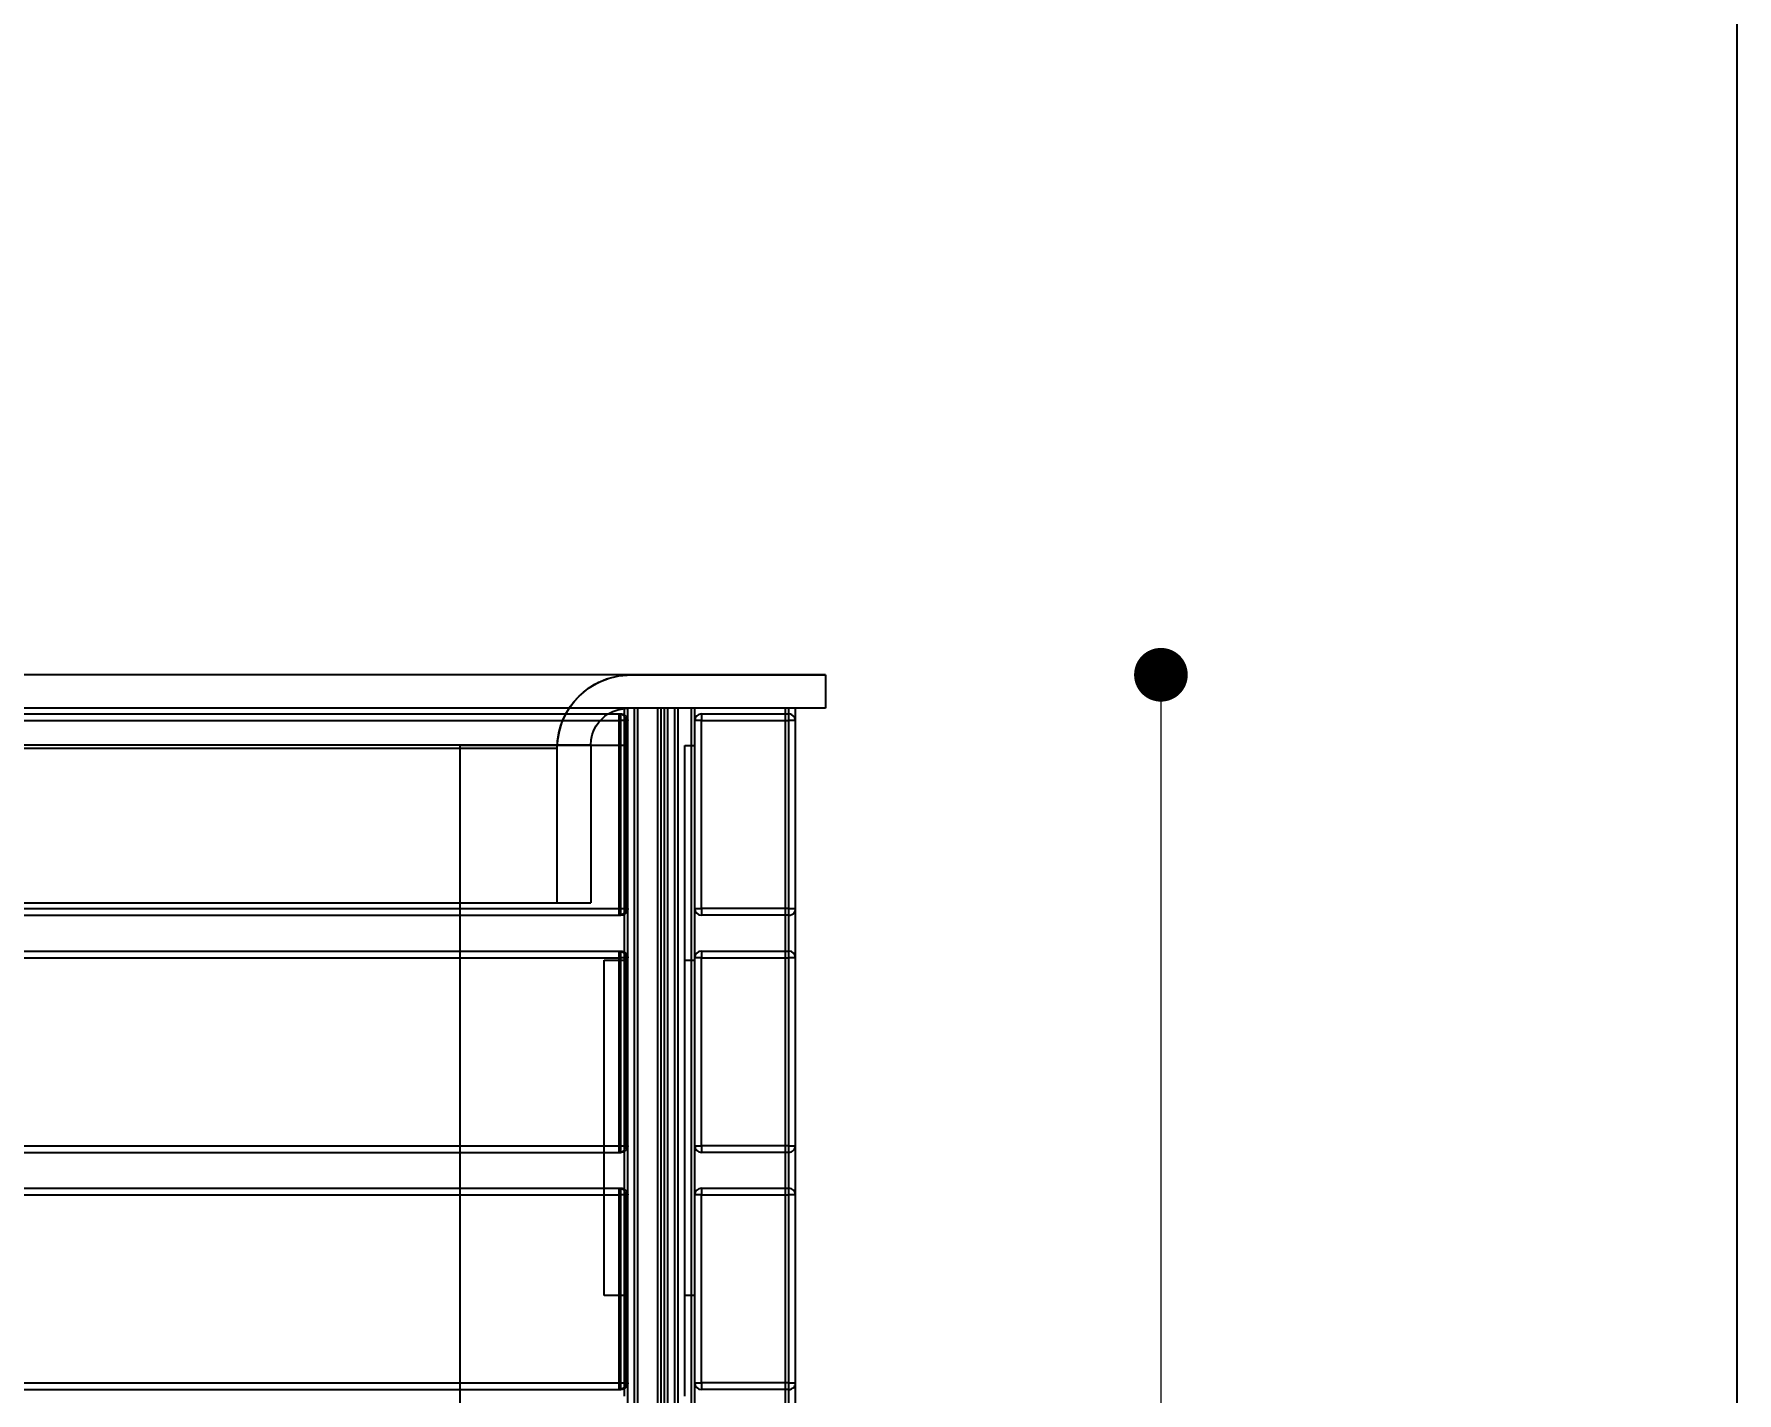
# Model space of a CAD drawing. Header units: millimetres. Extents: x 10366 to 13995, y 24552 to 29685.
# Drawn here: x 13487 to 13995, y 26714 to 27119 of the extents above; entities that cross this region are included whole.
import ezdxf

# ---------------------------------------------------------------- set-up
doc = ezdxf.new("R2010")
doc.units = ezdxf.units.MM
doc.header["$LTSCALE"] = 3
doc.layers.add('Default', color=7, linetype='Continuous')
doc.layers.add('Hidden_lines', color=7, linetype='Continuous')
doc.styles.get("Standard").update_dxf_attribs({"font": 'arial.ttf'})
doc.dimstyles.new('MATEUSZ', dxfattribs={"dimtxt": 35, "dimasz": 16, "dimexe": 0.18, "dimexo": 0.0625, "dimgap": 0.09, "dimtad": 0, "dimdec": 0, "dimdsep": 46, "dimtxsty": 'Standard', "dimblk": 'DOT', "dimcen": 0.09, "dimse1": 1, "dimse2": 1, "dimadec": 0, "dimazin": 0, "dimtfac": 1, "dimtdec": 0, "dimtofl": 0, "dimtmove": 0, "dimatfit": 3, "dimfxl": 1, "dimtolj": 1, "dimtzin": 0, "dimlwd": 9, "dimlwe": 9, "dimarcsym": 0})

# ---------------------------------------------------------------- blocks, each defined once
blk = doc.blocks.new('_Dot')
at = {"color": 0, "linetype": 'ByBlock', "lineweight": -2}
blk.add_line((-0.5, 0), (-1, 0), dxfattribs=at)
at = {"color": 0, "linetype": 'ByBlock', "const_width": 0.5}
blk.add_lwpolyline([(-0.25, 0, 1), (0.25, 0, 1)], format="xyb", close=True, dxfattribs=at)
blk = doc.blocks.new('*D29')
at = {"color": 0, "lineweight": 9, "transparency": 16777216}
for p, q in [((13823.32, 26911.65), (13823.32, 26511.34)), ((13823.32, 26033.65), (13823.32, 26433.95))]:
    blk.add_line(p, q, dxfattribs=at)
at = {"layer": 'Defpoints', "color": 0, "transparency": 16777216}
for p in [(13723.39, 26927.65), (13704.63, 26017.65), (13823.32, 26017.65)]:
    blk.add_point(p, dxfattribs=at)
at = {"color": 0, "lineweight": 9, "transparency": 16777216, "xscale": 16, "yscale": 16, "zscale": 16}
for p, rotation in [((13823.32, 26927.65), 90), ((13823.32, 26017.65), 270)]:
    blk.add_blockref('_Dot', p, dxfattribs=dict(at, rotation=rotation))
at = {"color": 0, "transparency": 16777216, "insert": (13823.32, 26472.65), "char_height": 35, "attachment_point": 5, "rotation": 90}
blk.add_mtext('\\A1;910', dxfattribs=at)

msp = doc.modelspace()

# ---------------------------------------------------------------- linework, layer by layer
msp.add_lwpolyline([(10366.2, 24552.48), (10366.2, 29684.64), (13995, 29684.64), (13995, 24552.48)], close=True)
at = {"layer": 'Default'}
for p, q in [((13723.39, 26927.65), (12485.39, 26927.65)), ((13665.39, 26927.65), (13723.39, 26927.65)), ((13665.39, 26927.65), (13723.39, 26927.65)), ((13723.39, 26927.65), (13723.39, 26917.65)), ((13723.39, 26927.65), (13723.39, 26917.65)), ((13723.39, 26917.65), (12485.39, 26917.65)), ((12547.42, 26915.98), (13662.35, 26915.98)), ((13658.86, 26915.98), (13661.85, 26915.98)), ((13663.39, 26915.7), (13663.39, 26917.65)), ((13664.39, 26067.65), (13664.39, 26917.65)), ((13666.39, 26067.65), (13666.39, 26917.65)), ((13712.39, 26067.65), (13712.39, 26917.65)), ((13723.39, 26917.65), (13712.89, 26917.65)), ((13723.39, 26917.65), (13712.89, 26917.65)), ((13714.39, 26067.65), (13714.39, 26917.65)), ((12547.42, 26913.98), (13662.35, 26913.98)), ((13662.35, 26857.98), (13662.35, 26913.98)), ((13664.39, 26857.98), (13664.39, 26913.98)), ((12547.42, 26857.98), (13662.35, 26857.98)), ((12547.42, 26855.98), (13662.35, 26855.98)), ((13614.39, 26855.98), (13614.39, 26845.32)), ((12547.42, 26845.32), (13662.35, 26845.32)), ((12547.42, 26843.32), (13662.35, 26843.32)), ((13662.35, 26787.32), (13662.35, 26843.32)), ((13664.39, 26787.32), (13664.39, 26843.32)), ((12547.42, 26787.32), (13662.35, 26787.32)), ((12547.42, 26785.32), (13662.35, 26785.32)), ((13614.39, 26785.32), (13614.39, 26774.66)), ((13657.37, 26774.66), (13657.37, 26785.32)), ((13663.39, 26774.39), (13663.39, 26785.6)), ((12547.42, 26774.66), (13662.35, 26774.66)), ((12547.42, 26772.66), (13662.35, 26772.66)), ((13662.35, 26716.66), (13662.35, 26772.66)), ((13664.39, 26716.66), (13664.39, 26772.66)), ((12547.42, 26716.66), (13662.35, 26716.66)), ((12547.42, 26714.66), (13662.35, 26714.66)), ((13614.39, 26714.66), (13614.39, 26704))]:
    msp.add_line(p, q, dxfattribs=at)
for points in [[(13662.13, 26927.41, 0), (13665.39, 26927.65, 0)], [(13658.56, 26915.98, 0), (13659.97, 26916.72, 0), (13661.42, 26917.24, 0), (13662.89, 26917.55, 0), (13664.39, 26917.65, 0)], [(13658.56, 26915.98, 0), (13659.97, 26916.72, 0), (13661.42, 26917.24, 0), (13662.89, 26917.55, 0), (13664.39, 26917.65, 0)], [(13662.35, 26915.98, 0), (13662.53, 26915.97, 0), (13662.72, 26915.95, 0), (13662.91, 26915.9, 0), (13663.1, 26915.84, 0), (13663.29, 26915.76, 0), (13663.47, 26915.65, 0), (13663.63, 26915.53, 0), (13663.79, 26915.39, 0), (13663.93, 26915.24, 0), (13664.06, 26915.07, 0), (13664.16, 26914.9, 0), (13664.24, 26914.72, 0), (13664.31, 26914.53, 0), (13664.35, 26914.34, 0), (13664.38, 26914.16, 0), (13664.39, 26913.98, 0)], [(13662.35, 26913.98, 0), (13662.35, 26915.98, 0)], [(13664.39, 26913.98, 0), (13664.39, 26913.98, 0), (13664.39, 26913.98, 0), (13664.39, 26913.98, 0), (13664.39, 26913.98, 0), (13664.39, 26913.98, 0), (13664.39, 26913.98, 0), (13664.39, 26913.98, 0), (13664.39, 26913.98, 0), (13664.39, 26913.98, 0), (13664.39, 26913.98, 0), (13664.39, 26913.98, 0), (13664.39, 26913.98, 0), (13664.38, 26913.98, 0), (13664.37, 26913.98, 0), (13664.33, 26913.98, 0), (13664.14, 26913.98, 0), (13662.35, 26913.98, 0)], [(13662.35, 26857.98, 0), (13664.39, 26857.98, 0)], [(13662.35, 26855.98, 0), (13662.35, 26855.98, 0), (13662.35, 26855.98, 0), (13662.35, 26855.98, 0), (13662.35, 26855.98, 0), (13662.35, 26855.98, 0), (13662.35, 26855.98, 0), (13662.35, 26855.98, 0), (13662.35, 26855.98, 0), (13662.35, 26855.98, 0), (13662.35, 26855.98, 0), (13662.35, 26855.98, 0), (13662.35, 26855.98, 0), (13662.35, 26855.99, 0), (13662.35, 26856.04, 0), (13662.35, 26856.23, 0), (13662.35, 26857.98, 0)], [(13664.39, 26857.98, 0), (13664.38, 26857.8, 0), (13664.35, 26857.62, 0), (13664.31, 26857.43, 0), (13664.24, 26857.24, 0), (13664.16, 26857.06, 0), (13664.06, 26856.89, 0), (13663.93, 26856.72, 0), (13663.79, 26856.57, 0), (13663.63, 26856.43, 0), (13663.47, 26856.31, 0), (13663.29, 26856.2, 0), (13663.1, 26856.12, 0), (13662.91, 26856.06, 0), (13662.72, 26856.01, 0), (13662.53, 26855.99, 0), (13662.35, 26855.98, 0)], [(13662.35, 26845.32, 0), (13662.53, 26845.31, 0), (13662.72, 26845.29, 0), (13662.91, 26845.24, 0), (13663.1, 26845.18, 0), (13663.29, 26845.1, 0), (13663.47, 26845, 0), (13663.63, 26844.87, 0), (13663.79, 26844.74, 0), (13663.93, 26844.58, 0), (13664.06, 26844.42, 0), (13664.16, 26844.24, 0), (13664.24, 26844.06, 0), (13664.31, 26843.87, 0), (13664.35, 26843.69, 0), (13664.38, 26843.5, 0), (13664.39, 26843.32, 0)], [(13662.35, 26843.32, 0), (13662.35, 26845.32, 0)], [(13664.39, 26843.32, 0), (13664.39, 26843.32, 0), (13664.39, 26843.32, 0), (13664.39, 26843.32, 0), (13664.39, 26843.32, 0), (13664.39, 26843.32, 0), (13664.39, 26843.32, 0), (13664.39, 26843.32, 0), (13664.39, 26843.32, 0), (13664.39, 26843.32, 0), (13664.39, 26843.32, 0), (13664.39, 26843.32, 0), (13664.39, 26843.32, 0), (13664.38, 26843.32, 0), (13664.37, 26843.32, 0), (13664.33, 26843.32, 0), (13664.14, 26843.32, 0), (13662.35, 26843.32, 0)], [(13662.35, 26785.32, 0), (13662.35, 26785.32, 0), (13662.35, 26785.32, 0), (13662.35, 26785.32, 0), (13662.35, 26785.32, 0), (13662.35, 26785.32, 0), (13662.35, 26785.32, 0), (13662.35, 26785.32, 0), (13662.35, 26785.32, 0), (13662.35, 26785.32, 0), (13662.35, 26785.32, 0), (13662.35, 26785.32, 0), (13662.35, 26785.32, 0), (13662.35, 26785.33, 0), (13662.35, 26785.34, 0), (13662.35, 26785.38, 0), (13662.35, 26785.57, 0), (13662.35, 26787.32, 0)], [(13662.35, 26787.32, 0), (13664.39, 26787.32, 0)], [(13664.39, 26787.32, 0), (13664.38, 26787.14, 0), (13664.35, 26786.96, 0), (13664.31, 26786.77, 0), (13664.24, 26786.59, 0), (13664.16, 26786.4, 0), (13664.06, 26786.23, 0), (13663.93, 26786.06, 0), (13663.79, 26785.91, 0), (13663.63, 26785.77, 0), (13663.47, 26785.65, 0), (13663.29, 26785.55, 0), (13663.1, 26785.46, 0), (13662.91, 26785.4, 0), (13662.72, 26785.36, 0), (13662.53, 26785.33, 0), (13662.35, 26785.32, 0)], [(13662.35, 26774.66, 0), (13662.53, 26774.66, 0), (13662.72, 26774.63, 0), (13662.91, 26774.59, 0), (13663.1, 26774.52, 0), (13663.29, 26774.44, 0), (13663.47, 26774.34, 0), (13663.63, 26774.22, 0), (13663.79, 26774.08, 0), (13663.93, 26773.92, 0), (13664.06, 26773.76, 0), (13664.16, 26773.58, 0), (13664.24, 26773.4, 0), (13664.31, 26773.21, 0), (13664.35, 26773.03, 0), (13664.38, 26772.84, 0), (13664.39, 26772.66, 0)], [(13662.35, 26772.66, 0), (13662.35, 26774.66, 0)], [(13664.39, 26772.66, 0), (13664.39, 26772.66, 0), (13664.39, 26772.66, 0), (13664.39, 26772.66, 0), (13664.39, 26772.66, 0), (13664.39, 26772.66, 0), (13664.39, 26772.66, 0), (13664.39, 26772.66, 0), (13664.39, 26772.66, 0), (13664.39, 26772.66, 0), (13664.39, 26772.66, 0), (13664.39, 26772.66, 0), (13664.39, 26772.66, 0), (13664.38, 26772.66, 0), (13664.37, 26772.66, 0), (13664.33, 26772.66, 0), (13664.14, 26772.66, 0), (13662.35, 26772.66, 0)], [(13662.35, 26714.66, 0), (13662.35, 26714.66, 0), (13662.35, 26714.66, 0), (13662.35, 26714.66, 0), (13662.35, 26714.66, 0), (13662.35, 26714.66, 0), (13662.35, 26714.66, 0), (13662.35, 26714.66, 0), (13662.35, 26714.66, 0), (13662.35, 26714.66, 0), (13662.35, 26714.66, 0), (13662.35, 26714.66, 0), (13662.35, 26714.67, 0), (13662.35, 26714.68, 0), (13662.35, 26714.72, 0), (13662.35, 26714.91, 0), (13662.35, 26716.66, 0)], [(13662.35, 26716.66, 0), (13664.39, 26716.66, 0)], [(13664.39, 26716.66, 0), (13664.38, 26716.48, 0), (13664.35, 26716.3, 0), (13664.31, 26716.11, 0), (13664.24, 26715.93, 0), (13664.16, 26715.74, 0), (13664.06, 26715.57, 0), (13663.93, 26715.4, 0), (13663.79, 26715.25, 0), (13663.63, 26715.11, 0), (13663.47, 26714.99, 0), (13663.29, 26714.89, 0), (13663.1, 26714.8, 0), (13662.91, 26714.74, 0), (13662.72, 26714.7, 0), (13662.53, 26714.67, 0), (13662.35, 26714.66, 0)]]:
    msp.add_polyline3d(points, dxfattribs=at)
for centre, start, end in [((13712.39, 26913.98), 0, 33.0368), ((13712.39, 26857.98), 323.575, 0), ((13712.39, 26787.32), 316.8119, 0), ((13712.39, 26716.66), 317.3844, 0)]:
    msp.add_arc(centre, 2, start, end, dxfattribs=at)
at = {"layer": 'Hidden_lines'}
for p, q in [((12550.24, 26915.98), (13658.86, 26915.98)), ((13663.39, 26785.6), (13663.39, 26915.7)), ((13712.89, 26917.65), (13664.39, 26917.65)), ((13712.89, 26917.65), (13664.39, 26917.65)), ((13667.39, 26067.65), (13667.39, 26917.65)), ((13673.37, 26147.65), (13673.37, 26917.65)), ((13674.37, 26147.65), (13674.37, 26917.65)), ((13675.37, 26147.65), (13675.37, 26917.65)), ((13676.37, 26147.65), (13676.37, 26917.65)), ((13678.39, 26147.65), (13678.39, 26917.65)), ((13679.39, 26147.65), (13679.39, 26917.65)), ((13683.39, 26147.65), (13683.39, 26917.65)), ((13684.39, 26147.65), (13684.39, 26917.65)), ((13686.39, 26915.98), (13712.39, 26915.98)), ((13711.39, 26067.65), (13711.39, 26917.65)), ((13661.85, 26857.98), (13661.85, 26913.98)), ((13663.89, 26857.98), (13663.89, 26913.98)), ((13684.39, 26857.98), (13684.39, 26913.98)), ((13686.39, 26913.98), (13712.39, 26913.98)), ((13686.39, 26857.98), (13686.39, 26913.98)), ((13653.39, 26906.65), (12555.39, 26906.65)), ((13643.39, 26905.65), (12565.39, 26905.65)), ((13664.39, 26906.53), (13614.39, 26906.53)), ((13614.39, 26906.53), (13614.39, 26855.98)), ((13643.39, 26859.65), (13643.39, 26905.65)), ((13643.39, 26859.65), (13643.39, 26905.65)), ((13653.39, 26906.65), (13653.39, 26859.65)), ((13653.39, 26906.65), (13653.39, 26859.65)), ((13681.39, 26906.53), (13684.39, 26906.53)), ((13681.39, 26842.65), (13681.39, 26906.53)), ((13684.39, 26842.65), (13684.39, 26906.53)), ((12555.39, 26859.65), (13653.39, 26859.65)), ((13643.39, 26859.65), (13653.39, 26859.65)), ((13643.39, 26859.65), (13653.39, 26859.65)), ((13712.39, 26857.98), (13686.39, 26857.98)), ((13712.39, 26855.98), (13686.39, 26855.98)), ((13614.39, 26845.32), (13614.39, 26785.32)), ((13686.39, 26845.32), (13712.39, 26845.32)), ((13657.37, 26785.32), (13657.37, 26842.65)), ((13657.37, 26842.65), (13664.39, 26842.65)), ((13661.85, 26787.32), (13661.85, 26843.32)), ((13663.89, 26787.32), (13663.89, 26843.32)), ((13681.39, 26742.65), (13681.39, 26842.65)), ((13681.39, 26842.65), (13684.39, 26842.65)), ((13684.39, 26787.32), (13684.39, 26843.32)), ((13684.39, 26742.65), (13684.39, 26842.65)), ((13686.39, 26843.32), (13712.39, 26843.32)), ((13686.39, 26787.32), (13686.39, 26843.32)), ((13712.39, 26787.32), (13686.39, 26787.32)), ((13712.39, 26785.32), (13686.39, 26785.32)), ((13614.39, 26774.66), (13614.39, 26714.66)), ((13657.37, 26742.65), (13657.37, 26774.66)), ((13663.39, 26712.65), (13663.39, 26774.39)), ((13686.39, 26774.66), (13712.39, 26774.66)), ((13661.85, 26716.66), (13661.85, 26772.66)), ((13663.89, 26716.66), (13663.89, 26772.66)), ((13684.39, 26716.66), (13684.39, 26772.66)), ((13686.39, 26772.66), (13712.39, 26772.66)), ((13686.39, 26716.66), (13686.39, 26772.66)), ((13664.39, 26742.65), (13657.37, 26742.65)), ((13684.39, 26742.65), (13681.39, 26742.65)), ((13681.39, 26712.65), (13681.39, 26742.65)), ((13684.39, 26712.65), (13684.39, 26742.65)), ((13712.39, 26716.66), (13686.39, 26716.66)), ((13712.39, 26714.66), (13686.39, 26714.66))]:
    msp.add_line(p, q, dxfattribs=at)
for points in [[(13643.39, 26905.65, 0), (13643.55, 26908.3, 0), (13644.02, 26910.88, 0), (13644.76, 26913.31, 0), (13645.74, 26915.56, 0), (13646.92, 26917.61, 0), (13648.25, 26919.45, 0), (13649.71, 26921.08, 0), (13651.26, 26922.51, 0), (13652.89, 26923.75, 0), (13654.58, 26924.81, 0), (13656.32, 26925.69, 0), (13658.09, 26926.4, 0), (13661.72, 26927.34, 0), (13665.39, 26927.65, 0)], [(13643.39, 26905.65, 0), (13643.51, 26908.01, 0), (13643.89, 26910.32, 0), (13644.49, 26912.52, 0), (13645.28, 26914.58, 0), (13646.25, 26916.5, 0), (13647.35, 26918.25, 0), (13648.57, 26919.83, 0), (13649.88, 26921.25, 0), (13652.71, 26923.63, 0), (13655.74, 26925.42, 0), (13658.9, 26926.67, 0), (13662.13, 26927.41, 0)], [(13653.39, 26906.65, 0), (13653.5, 26908.23, 0), (13653.83, 26909.74, 0), (13654.34, 26911.14, 0), (13655.01, 26912.39, 0), (13655.78, 26913.5, 0), (13656.65, 26914.47, 0), (13657.58, 26915.29, 0), (13658.56, 26915.98, 0)], [(13653.39, 26906.65, 0), (13653.5, 26908.23, 0), (13653.83, 26909.74, 0), (13654.34, 26911.14, 0), (13655.01, 26912.39, 0), (13655.78, 26913.5, 0), (13656.65, 26914.47, 0), (13657.58, 26915.29, 0), (13658.56, 26915.98, 0)], [(13661.85, 26913.98, 0), (13661.85, 26915.98, 0)], [(13662.35, 26915.92, 0), (13662.67, 26915.81, 0), (13662.97, 26915.65, 0), (13663.24, 26915.44, 0), (13663.48, 26915.19, 0), (13663.66, 26914.9, 0), (13663.79, 26914.59, 0), (13663.86, 26914.28, 0), (13663.89, 26913.98, 0)], [(13686.39, 26915.98, 0), (13686.39, 26915.98, 0), (13686.39, 26915.98, 0), (13686.39, 26915.98, 0), (13686.39, 26915.98, 0), (13686.39, 26915.98, 0), (13686.39, 26915.98, 0), (13686.39, 26915.98, 0), (13686.39, 26915.98, 0), (13686.39, 26915.98, 0), (13686.39, 26915.98, 0), (13686.39, 26915.98, 0), (13686.39, 26915.98, 0), (13686.39, 26915.98, 0), (13686.39, 26915.97, 0), (13686.39, 26915.92, 0), (13686.39, 26915.73, 0), (13686.39, 26913.98, 0)], [(13686.39, 26913.98, 0), (13684.39, 26913.98, 0)], [(13714.39, 26913.98, 0), (13714.39, 26913.98, 0), (13714.39, 26913.98, 0), (13714.39, 26913.98, 0), (13714.39, 26913.98, 0), (13714.39, 26913.98, 0), (13714.39, 26913.98, 0), (13714.39, 26913.98, 0), (13714.39, 26913.98, 0), (13714.39, 26913.98, 0), (13714.39, 26913.98, 0), (13714.39, 26913.98, 0), (13714.39, 26913.98, 0), (13714.38, 26913.98, 0), (13714.37, 26913.98, 0), (13714.33, 26913.98, 0), (13714.14, 26913.98, 0), (13712.39, 26913.98, 0)], [(13661.85, 26855.98, 0), (13661.85, 26855.98, 0), (13661.85, 26855.98, 0), (13661.85, 26855.98, 0), (13661.85, 26855.98, 0), (13661.85, 26855.98, 0), (13661.85, 26855.98, 0), (13661.85, 26855.98, 0), (13661.85, 26855.98, 0), (13661.85, 26855.98, 0), (13661.85, 26855.98, 0), (13661.85, 26855.98, 0), (13661.85, 26855.98, 0), (13661.85, 26855.99, 0), (13661.85, 26856.04, 0), (13661.85, 26856.23, 0), (13661.85, 26857.98, 0)], [(13663.89, 26857.98, 0), (13663.88, 26857.8, 0), (13663.85, 26857.62, 0), (13663.81, 26857.43, 0), (13663.74, 26857.24, 0), (13663.66, 26857.06, 0), (13663.56, 26856.89, 0), (13663.43, 26856.72, 0), (13663.29, 26856.57, 0), (13663.13, 26856.43, 0), (13662.97, 26856.31, 0), (13662.79, 26856.2, 0), (13662.6, 26856.12, 0), (13662.41, 26856.06, 0), (13662.22, 26856.01, 0), (13662.03, 26855.99, 0), (13661.85, 26855.98, 0)], [(13684.39, 26857.98, 0), (13684.39, 26857.98, 0), (13684.39, 26857.98, 0), (13684.39, 26857.98, 0), (13684.39, 26857.98, 0), (13684.39, 26857.98, 0), (13684.39, 26857.98, 0), (13684.39, 26857.98, 0), (13684.39, 26857.98, 0), (13684.39, 26857.98, 0), (13684.39, 26857.98, 0), (13684.39, 26857.98, 0), (13684.39, 26857.98, 0), (13684.4, 26857.98, 0), (13684.45, 26857.98, 0), (13684.63, 26857.98, 0), (13686.39, 26857.98, 0)], [(13686.39, 26857.98, 0), (13686.39, 26855.98, 0)], [(13712.39, 26857.98, 0), (13714.39, 26857.98, 0)], [(13661.85, 26845.32, 0), (13662.03, 26845.31, 0), (13662.22, 26845.29, 0), (13662.41, 26845.24, 0), (13662.6, 26845.18, 0), (13662.79, 26845.1, 0), (13662.97, 26845, 0), (13663.13, 26844.87, 0), (13663.29, 26844.74, 0), (13663.43, 26844.58, 0), (13663.56, 26844.42, 0), (13663.66, 26844.24, 0), (13663.74, 26844.06, 0), (13663.81, 26843.87, 0), (13663.85, 26843.69, 0), (13663.88, 26843.5, 0), (13663.89, 26843.32, 0)], [(13661.85, 26843.32, 0), (13661.85, 26845.32, 0)], [(13686.39, 26845.32, 0), (13686.39, 26845.32, 0), (13686.39, 26845.32, 0), (13686.39, 26845.32, 0), (13686.39, 26845.32, 0), (13686.39, 26845.32, 0), (13686.39, 26845.32, 0), (13686.39, 26845.32, 0), (13686.39, 26845.32, 0), (13686.39, 26845.32, 0), (13686.39, 26845.32, 0), (13686.39, 26845.32, 0), (13686.39, 26845.32, 0), (13686.39, 26845.32, 0), (13686.39, 26845.31, 0), (13686.39, 26845.26, 0), (13686.39, 26845.08, 0), (13686.39, 26843.32, 0)], [(13686.39, 26843.32, 0), (13684.39, 26843.32, 0)], [(13714.39, 26843.32, 0), (13714.39, 26843.32, 0), (13714.39, 26843.32, 0), (13714.39, 26843.32, 0), (13714.39, 26843.32, 0), (13714.39, 26843.32, 0), (13714.39, 26843.32, 0), (13714.39, 26843.32, 0), (13714.39, 26843.32, 0), (13714.39, 26843.32, 0), (13714.39, 26843.32, 0), (13714.39, 26843.32, 0), (13714.39, 26843.32, 0), (13714.38, 26843.32, 0), (13714.37, 26843.32, 0), (13714.33, 26843.32, 0), (13714.14, 26843.32, 0), (13712.39, 26843.32, 0)], [(13661.85, 26785.32, 0), (13661.85, 26785.32, 0), (13661.85, 26785.32, 0), (13661.85, 26785.32, 0), (13661.85, 26785.32, 0), (13661.85, 26785.32, 0), (13661.85, 26785.32, 0), (13661.85, 26785.32, 0), (13661.85, 26785.32, 0), (13661.85, 26785.32, 0), (13661.85, 26785.32, 0), (13661.85, 26785.32, 0), (13661.85, 26785.32, 0), (13661.85, 26785.33, 0), (13661.85, 26785.34, 0), (13661.85, 26785.38, 0), (13661.85, 26785.57, 0), (13661.85, 26787.32, 0)], [(13663.89, 26787.32, 0), (13663.86, 26787.02, 0), (13663.79, 26786.71, 0), (13663.66, 26786.4, 0), (13663.48, 26786.12, 0), (13663.24, 26785.86, 0), (13662.97, 26785.65, 0), (13662.67, 26785.49, 0), (13662.35, 26785.38, 0)], [(13684.39, 26787.32, 0), (13684.39, 26787.32, 0), (13684.39, 26787.32, 0), (13684.39, 26787.32, 0), (13684.39, 26787.32, 0), (13684.39, 26787.32, 0), (13684.39, 26787.32, 0), (13684.39, 26787.32, 0), (13684.39, 26787.32, 0), (13684.39, 26787.32, 0), (13684.39, 26787.32, 0), (13684.39, 26787.32, 0), (13684.39, 26787.32, 0), (13684.4, 26787.32, 0), (13684.45, 26787.32, 0), (13684.63, 26787.32, 0), (13686.39, 26787.32, 0)], [(13686.39, 26787.32, 0), (13686.39, 26785.32, 0)], [(13712.39, 26787.32, 0), (13714.39, 26787.32, 0)], [(13661.85, 26772.66, 0), (13661.85, 26774.66, 0)], [(13662.35, 26774.6, 0), (13662.67, 26774.5, 0), (13662.97, 26774.34, 0), (13663.24, 26774.12, 0), (13663.48, 26773.87, 0), (13663.66, 26773.58, 0), (13663.79, 26773.27, 0), (13663.86, 26772.96, 0), (13663.89, 26772.66, 0)], [(13686.39, 26774.66, 0), (13686.39, 26774.66, 0), (13686.39, 26774.66, 0), (13686.39, 26774.66, 0), (13686.39, 26774.66, 0), (13686.39, 26774.66, 0), (13686.39, 26774.66, 0), (13686.39, 26774.66, 0), (13686.39, 26774.66, 0), (13686.39, 26774.66, 0), (13686.39, 26774.66, 0), (13686.39, 26774.66, 0), (13686.39, 26774.66, 0), (13686.39, 26774.66, 0), (13686.39, 26774.65, 0), (13686.39, 26774.6, 0), (13686.39, 26774.42, 0), (13686.39, 26772.66, 0)], [(13686.39, 26772.66, 0), (13684.39, 26772.66, 0)], [(13714.39, 26772.66, 0), (13714.39, 26772.66, 0), (13714.39, 26772.66, 0), (13714.39, 26772.66, 0), (13714.39, 26772.66, 0), (13714.39, 26772.66, 0), (13714.39, 26772.66, 0), (13714.39, 26772.66, 0), (13714.39, 26772.66, 0), (13714.39, 26772.66, 0), (13714.39, 26772.66, 0), (13714.39, 26772.66, 0), (13714.39, 26772.66, 0), (13714.38, 26772.66, 0), (13714.37, 26772.66, 0), (13714.33, 26772.66, 0), (13714.14, 26772.66, 0), (13712.39, 26772.66, 0)], [(13661.85, 26714.66, 0), (13661.85, 26714.66, 0), (13661.85, 26714.66, 0), (13661.85, 26714.66, 0), (13661.85, 26714.66, 0), (13661.85, 26714.66, 0), (13661.85, 26714.66, 0), (13661.85, 26714.66, 0), (13661.85, 26714.66, 0), (13661.85, 26714.66, 0), (13661.85, 26714.66, 0), (13661.85, 26714.66, 0), (13661.85, 26714.67, 0), (13661.85, 26714.68, 0), (13661.85, 26714.72, 0), (13661.85, 26714.91, 0), (13661.85, 26716.66, 0)], [(13663.89, 26716.66, 0), (13663.88, 26716.48, 0), (13663.85, 26716.3, 0), (13663.81, 26716.11, 0), (13663.74, 26715.93, 0), (13663.66, 26715.74, 0), (13663.56, 26715.57, 0), (13663.43, 26715.4, 0), (13663.29, 26715.25, 0), (13663.13, 26715.11, 0), (13662.97, 26714.99, 0), (13662.79, 26714.89, 0), (13662.6, 26714.8, 0), (13662.41, 26714.74, 0), (13662.22, 26714.7, 0), (13662.03, 26714.67, 0), (13661.85, 26714.66, 0)], [(13684.39, 26716.66, 0), (13684.39, 26716.66, 0), (13684.39, 26716.66, 0), (13684.39, 26716.66, 0), (13684.39, 26716.66, 0), (13684.39, 26716.66, 0), (13684.39, 26716.66, 0), (13684.39, 26716.66, 0), (13684.39, 26716.66, 0), (13684.39, 26716.66, 0), (13684.39, 26716.66, 0), (13684.39, 26716.66, 0), (13684.39, 26716.66, 0), (13684.4, 26716.66, 0), (13684.45, 26716.66, 0), (13684.63, 26716.66, 0), (13686.39, 26716.66, 0)], [(13686.39, 26716.66, 0), (13686.39, 26714.66, 0)], [(13712.39, 26716.66, 0), (13714.39, 26716.66, 0)]]:
    msp.add_polyline3d(points, dxfattribs=at)
for centre, start, end in [((13686.39, 26913.98), 90, 180), ((13712.39, 26913.98), 33.0368, 90), ((13686.39, 26857.98), 180, 270), ((13712.39, 26857.98), 270, 323.575), ((13686.39, 26843.32), 90, 180), ((13712.39, 26843.32), 0, 90), ((13686.39, 26787.32), 180, 270), ((13712.39, 26787.32), 270, 316.8119), ((13686.39, 26772.66), 90, 180), ((13712.39, 26772.66), 0, 90), ((13686.39, 26716.66), 180, 270), ((13712.39, 26716.66), 270, 317.3844)]:
    msp.add_arc(centre, 2, start, end, dxfattribs=at)

# ---------------------------------------------------------------- dimensions: what is measured, and where the dimension line sits
dim = msp.add_linear_dim(base=(13823.32, 26017.65), p1=(13723.39, 26927.65), p2=(13704.63, 26017.65), angle=90, dimstyle='MATEUSZ')
dim.commit()
dim.dimension.update_dxf_attribs({"geometry": '*D29', "text_midpoint": (13823.32, 26472.65)})

doc.saveas('drawing.dxf')
